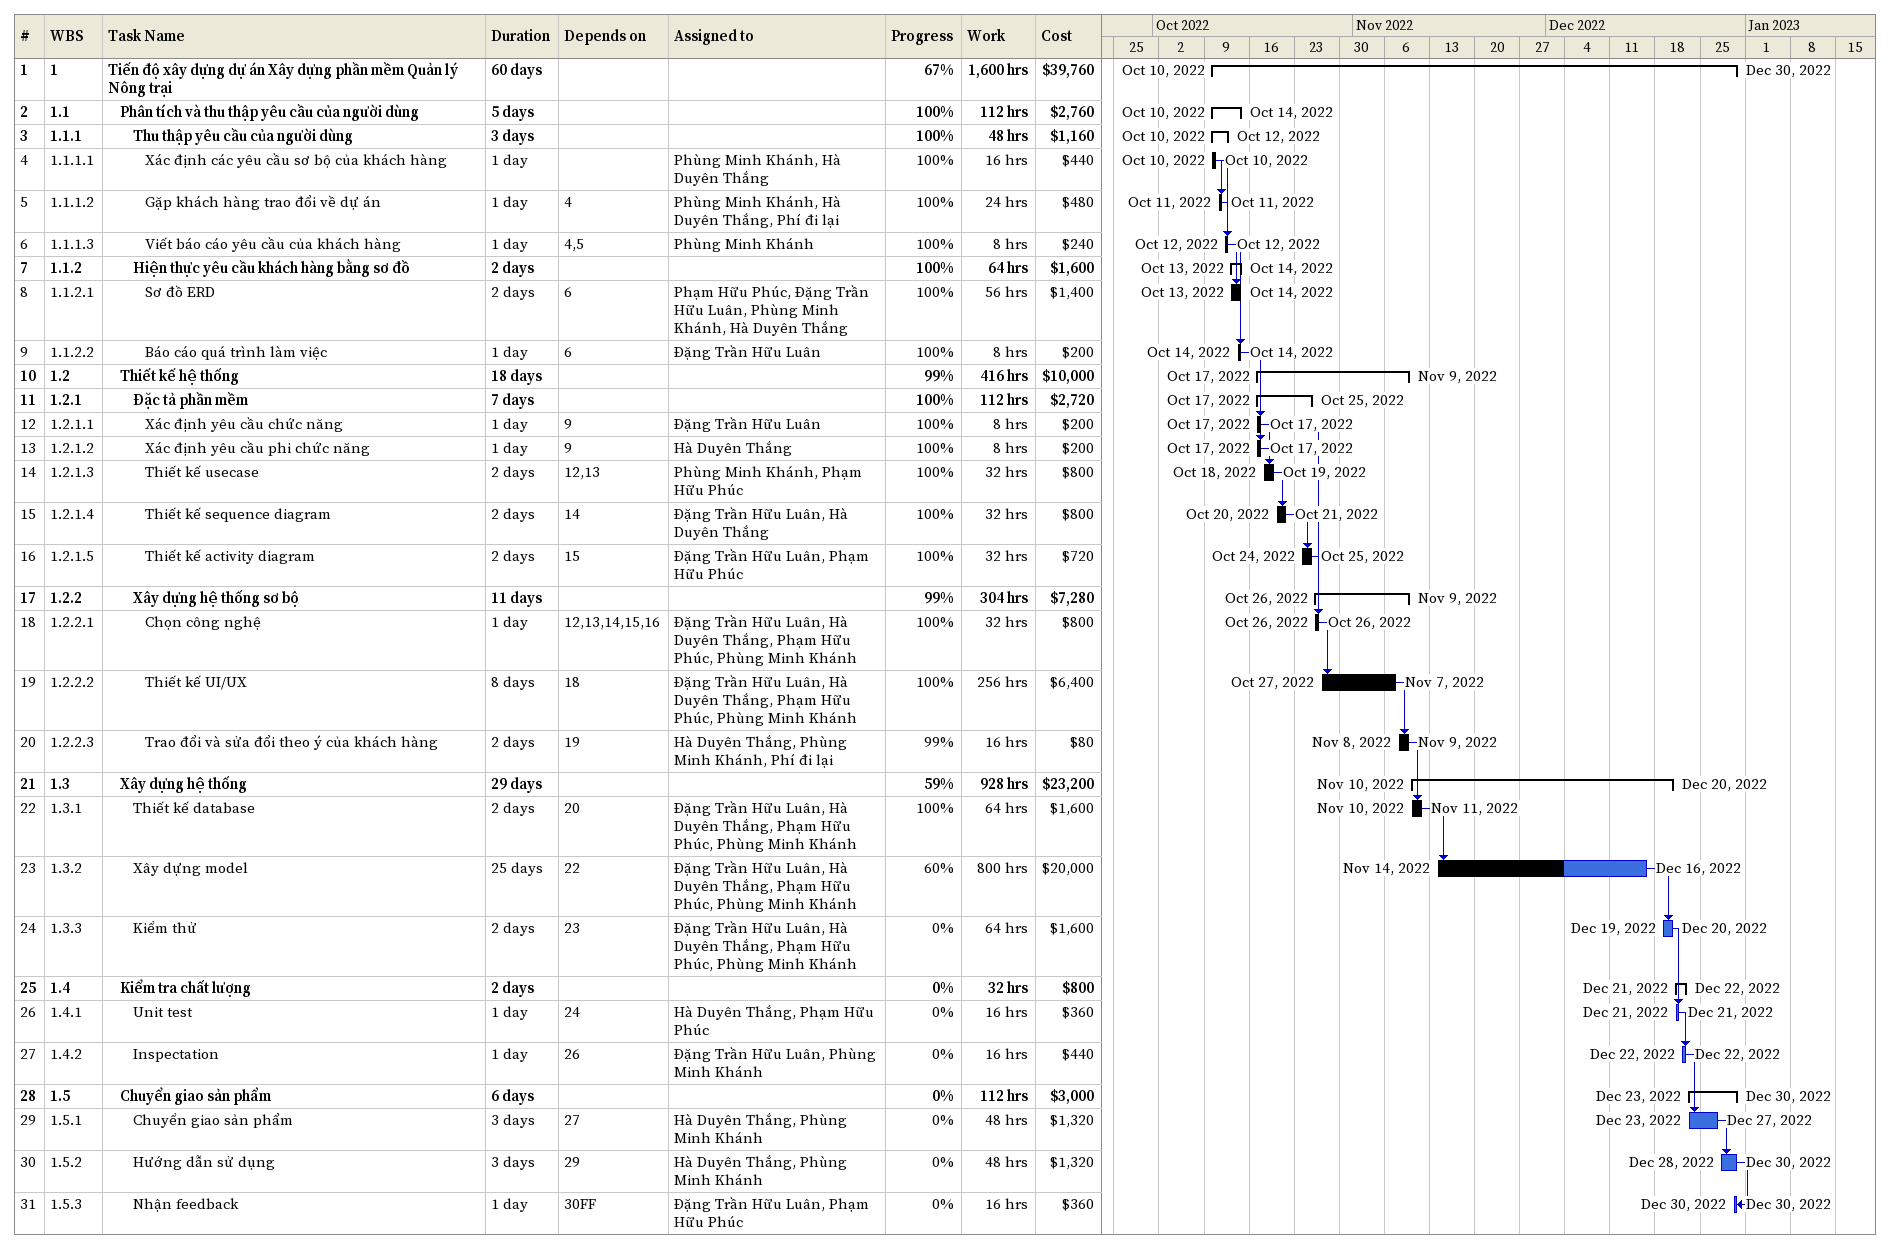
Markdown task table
| ID | WBS | Task | Duration | Start | Finish | Predecessors | Resources | % complete | Work (h) | Cost ($) |
|---|---|---|---|---|---|---|---|---|---|---|
| 1 | 1 | **Tiến độ xây dựng dự án Xây dựng phần mềm Quản lý Nông trại** | 60d | 2022-10-10 | 2022-12-30 |  |  | 67 | 1600 | 39760 |
| 2 | 1.1 | **Phân tích và thu thập yêu cầu của người dùng** | 5d | 2022-10-10 | 2022-10-14 |  |  | 100 | 112 | 2760 |
| 3 | 1.1.1 | **Thu thập yêu cầu của người dùng** | 3d | 2022-10-10 | 2022-10-12 |  |  | 100 | 48 | 1160 |
| 4 | 1.1.1.1 | Xác định các yêu cầu sơ bộ của khách hàng | 1d | 2022-10-10 | 2022-10-10 |  | Phùng Minh Khánh, Hà Duyên Thắng | 100 | 16 | 440 |
| 5 | 1.1.1.2 | Gặp khách hàng trao đổi về dự án | 1d | 2022-10-11 | 2022-10-11 | 4 | Phùng Minh Khánh, Hà Duyên Thắng, Phí đi lại | 100 | 24 | 480 |
| 6 | 1.1.1.3 | Viết báo cáo yêu cầu của khách hàng | 1d | 2022-10-12 | 2022-10-12 | 4, 5 | Phùng Minh Khánh | 100 | 8 | 240 |
| 7 | 1.1.2 | **Hiện thực yêu cầu khách hàng bằng sơ đồ** | 2d | 2022-10-13 | 2022-10-14 |  |  | 100 | 64 | 1600 |
| 8 | 1.1.2.1 | Sơ đồ ERD | 2d | 2022-10-13 | 2022-10-14 | 6 | Phạm Hữu Phúc, Đặng Trần Hữu Luân, Phùng Minh Khánh, Hà Duyên Thắng | 100 | 56 | 1400 |
| 9 | 1.1.2.2 | Báo cáo quá trình làm việc | 1d | 2022-10-14 | 2022-10-14 | 6 | Đặng Trần Hữu Luân | 100 | 8 | 200 |
| 10 | 1.2 | **Thiết kế hệ thống** | 18d | 2022-10-17 | 2022-11-09 |  |  | 99 | 416 | 10000 |
| 11 | 1.2.1 | **Đặc tả phần mềm** | 7d | 2022-10-17 | 2022-10-25 |  |  | 100 | 112 | 2720 |
| 12 | 1.2.1.1 | Xác định yêu cầu chức năng | 1d | 2022-10-17 | 2022-10-17 | 9 | Đặng Trần Hữu Luân | 100 | 8 | 200 |
| 13 | 1.2.1.2 | Xác định yêu cầu phi chức năng | 1d | 2022-10-17 | 2022-10-17 | 9 | Hà Duyên Thắng | 100 | 8 | 200 |
| 14 | 1.2.1.3 | Thiết kế usecase | 2d | 2022-10-18 | 2022-10-19 | 12, 13 | Phùng Minh Khánh, Phạm Hữu Phúc | 100 | 32 | 800 |
| 15 | 1.2.1.4 | Thiết kế sequence diagram | 2d | 2022-10-20 | 2022-10-21 | 14 | Đặng Trần Hữu Luân, Hà Duyên Thắng | 100 | 32 | 800 |
| 16 | 1.2.1.5 | Thiết kế activity diagram | 2d | 2022-10-24 | 2022-10-25 | 15 | Đặng Trần Hữu Luân, Phạm Hữu Phúc | 100 | 32 | 720 |
| 17 | 1.2.2 | **Xây dựng hệ thống sơ bộ** | 11d | 2022-10-26 | 2022-11-09 |  |  | 99 | 304 | 7280 |
| 18 | 1.2.2.1 | Chọn công nghệ | 1d | 2022-10-26 | 2022-10-26 | 12, 13, 14, 15, 16 | Đặng Trần Hữu Luân, Hà Duyên Thắng, Phạm Hữu Phúc, Phùng Minh Khánh | 100 | 32 | 800 |
| 19 | 1.2.2.2 | Thiết kế UI/UX | 8d | 2022-10-27 | 2022-11-07 | 18 | Đặng Trần Hữu Luân, Hà Duyên Thắng, Phạm Hữu Phúc, Phùng Minh Khánh | 100 | 256 | 6400 |
| 20 | 1.2.2.3 | Trao đổi và sửa đổi theo ý của khách hàng | 2d | 2022-11-08 | 2022-11-09 | 19 | Hà Duyên Thắng, Phùng Minh Khánh, Phí đi lại | 99 | 16 | 80 |
| 21 | 1.3 | **Xây dựng hệ thống** | 29d | 2022-11-10 | 2022-12-20 |  |  | 59 | 928 | 23200 |
| 22 | 1.3.1 | Thiết kế database | 2d | 2022-11-10 | 2022-11-11 | 20 | Đặng Trần Hữu Luân, Hà Duyên Thắng, Phạm Hữu Phúc, Phùng Minh Khánh | 100 | 64 | 1600 |
| 23 | 1.3.2 | Xây dựng model | 25d | 2022-11-14 | 2022-12-16 | 22 | Đặng Trần Hữu Luân, Hà Duyên Thắng, Phạm Hữu Phúc, Phùng Minh Khánh | 60 | 800 | 20000 |
| 24 | 1.3.3 | Kiểm thử | 2d | 2022-12-19 | 2022-12-20 | 23 | Đặng Trần Hữu Luân, Hà Duyên Thắng, Phạm Hữu Phúc, Phùng Minh Khánh | 0 | 64 | 1600 |
| 25 | 1.4 | **Kiểm tra chất lượng** | 2d | 2022-12-21 | 2022-12-22 |  |  | 0 | 32 | 800 |
| 26 | 1.4.1 | Unit test | 1d | 2022-12-21 | 2022-12-21 | 24 | Hà Duyên Thắng, Phạm Hữu Phúc | 0 | 16 | 360 |
| 27 | 1.4.2 | Inspectation | 1d | 2022-12-22 | 2022-12-22 | 26 | Đặng Trần Hữu Luân, Phùng Minh Khánh | 0 | 16 | 440 |
| 28 | 1.5 | **Chuyển giao sản phẩm** | 6d | 2022-12-23 | 2022-12-30 |  |  | 0 | 112 | 3000 |
| 29 | 1.5.1 | Chuyển giao sản phẩm | 3d | 2022-12-23 | 2022-12-27 | 27 | Hà Duyên Thắng, Phùng Minh Khánh | 0 | 48 | 1320 |
| 30 | 1.5.2 | Hướng dẫn sử dụng | 3d | 2022-12-28 | 2022-12-30 | 29 | Hà Duyên Thắng, Phùng Minh Khánh | 0 | 48 | 1320 |
| 31 | 1.5.3 | Nhận feedback | 1d | 2022-12-30 | 2022-12-30 | 30FF | Đặng Trần Hữu Luân, Phạm Hữu Phúc | 0 | 16 | 360 |
